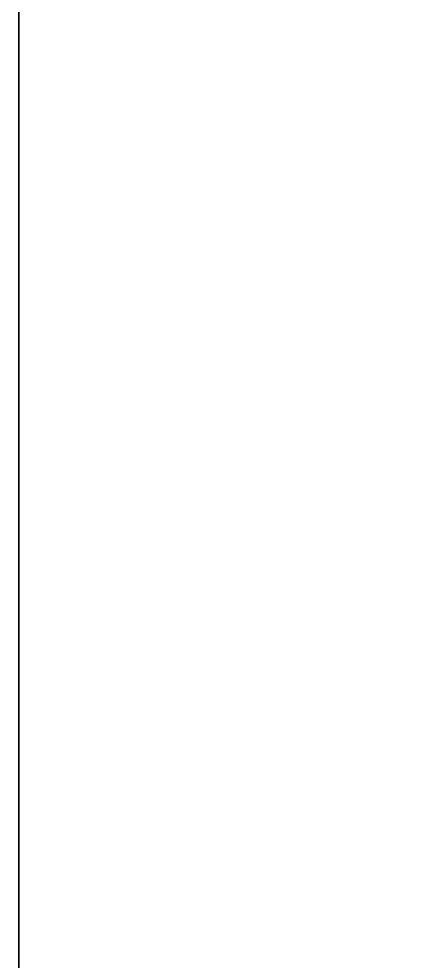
# Model space of a CAD drawing. Extents: x -225 to 1345, y -1183 to 75.
# Drawn here: x 1120 to 1122, y -537.622 to -532.77 of the extents above; entities that cross this region are included whole.
import ezdxf

# ---------------------------------------------------------------- set-up
doc = ezdxf.new("R2010")
doc.units = 0
doc.layers.add('IQ_200_2D', color=1, linetype='Continuous')
doc.layers.add('IQ_200_3D', color=1, linetype='Continuous')

# ---------------------------------------------------------------- blocks, each defined once
blk = doc.blocks.new('HOOD_RL')
at = {"layer": 'IQ_200_2D'}
blk.add_line((0, 332), (0, -332), dxfattribs=at)
at = {"layer": 'IQ_200_3D'}
mesh = blk.add_polyface(dxfattribs=at)
corners = [(0, 332, 1365), (0, -332, 1365), (200, -332, 1365), (200, 332, 1365), (4, 328, 1365), (196, 328, 1365), (196, -328, 1365), (4, -328, 1365)]
mesh.append_faces([[corners[k] for k in face] for face in [(0, 4, 7, 1), (3, 5, 4, 0)]], dxfattribs={"vtx0": -1, "vtx2": -1})
mesh.append_faces([[corners[k] for k in face] for face in [(2, 1, 7, 6), (3, 2, 6, 5)]], dxfattribs={"vtx1": -1, "vtx3": -1})
mesh = blk.add_polyface(dxfattribs=at)
corners = [(0, -332, 1785.0001), (0, 332, 1785.0001), (200, 332, 1785.0001), (200, -332, 1785.0001), (170, -217.5, 1785.0001), (170, 228.5, 1785.0001), (30, 228.5, 1785.0001), (30, -217.5, 1785.0001)]
mesh.append_faces([[corners[k] for k in face] for face in [(0, 7, 6, 1), (3, 4, 7, 0)]], dxfattribs={"vtx0": -1, "vtx2": -1})
mesh.append_faces([[corners[k] for k in face] for face in [(2, 1, 6, 5), (3, 2, 5, 4)]], dxfattribs={"vtx1": -1, "vtx3": -1})
mesh = blk.add_polyface(dxfattribs=at)
corners = [(0, -332, 1365), (0, 332, 1365), (200, 332, 1365), (200, -332, 1365), (196, 328, 1365), (4, 328, 1365), (4, -328, 1365), (196, -328, 1365)]
mesh.append_faces([[corners[k] for k in face] for face in [(0, 6, 5, 1), (3, 7, 6, 0)]], dxfattribs={"vtx0": -1, "vtx2": -1})
mesh.append_faces([[corners[k] for k in face] for face in [(2, 1, 5, 4), (3, 2, 4, 7)]], dxfattribs={"vtx1": -1, "vtx3": -1})
mesh = blk.add_polyface(dxfattribs=at)
corners = [(0, 328, 1361.0001), (0, -328, 1361.0001), (4, -328, 1361.0001), (4, 328, 1361.0001), (200, -328, 1361.0001), (200, 328, 1361.0001), (196, 328, 1361.0001), (196, -328, 1361.0001)]
mesh.append_faces([[corners[k] for k in face] for face in [(3, 2, 1, 0), (5, 4, 7, 6)]])
mesh = blk.add_polyface(dxfattribs=at)
corners = [(0, 274, 1897.0001), (0, -263, 1897.0001), (200, -263, 1897.0001), (200, 274, 1897.0001)]
mesh.append_faces([[corners[k] for k in face] for face in [(0, 1, 2, 3)]])
mesh = blk.add_polyface(dxfattribs=at)
corners = [(200, -263, 1785.0001), (0, -263, 1785.0001), (0, 274, 1785.0001), (200, 274, 1785.0001)]
mesh.append_faces([[corners[k] for k in face] for face in [(0, 1, 2, 3)]])
blk = doc.blocks.new('RINSEV_INT')
at = {"layer": 'IQ_200_2D'}
blk.add_line((1120, -5), (1120, -737), dxfattribs=at)

msp = doc.modelspace()

# ---------------------------------------------------------------- block references
for name, p in [('RINSEV_INT', (0, 0)), ('HOOD_RL', (1120, -405))]:
    msp.add_blockref(name, p)

doc.saveas('drawing.dxf')
